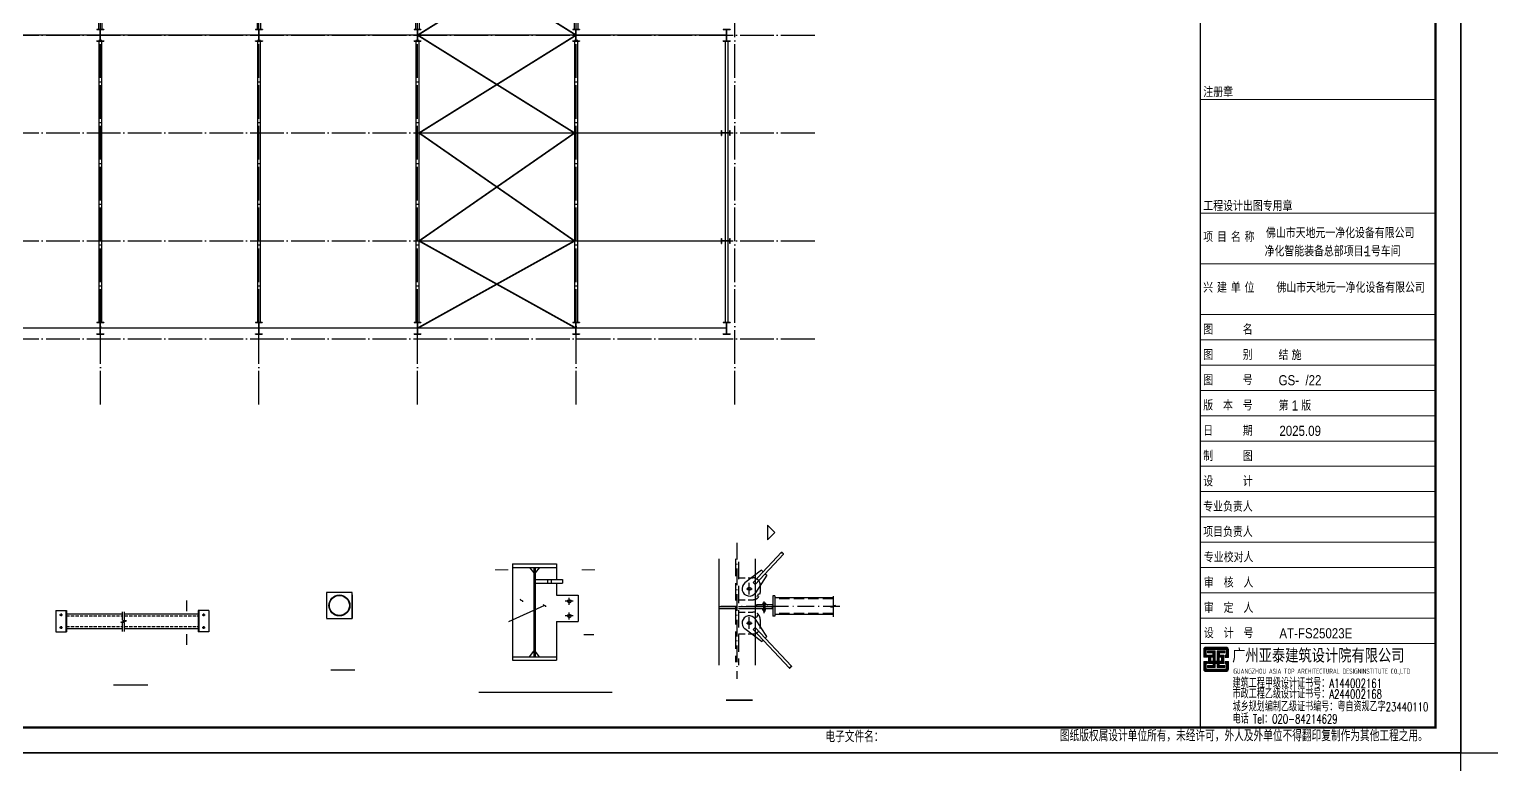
# Model space of a CAD drawing. Extents: x 95752 to 843522, y -411933 to 75567.
# Drawn here: x 518379 to 605060, y -14245 to 29357 of the extents above; entities that cross this region are included whole.
import ezdxf

# ---------------------------------------------------------------- set-up
doc = ezdxf.new("R2010")
doc.units = 0
doc.header["$LTSCALE"] = 1000
doc.header["$MEASUREMENT"] = 0
for name, pattern in [('ACAD_ISO10W100', [18.5, 12, -3, 0.5, -3]), ('DASH', [0.35, 0.25, -0.1]), ('DOTE', [2.42, 2, -0.2, 0.02, -0.2])]:
    doc.linetypes.add(name, pattern=pattern)
for name, color, linetype in [('1', 7, 'Continuous'), ('13', 4, 'Continuous'), ('3', 3, 'Continuous'), ('6', 6, 'Continuous'), ('_0', 7, 'Continuous'), ('AXIS', 3, 'Continuous'), ('BEAMSOLI', 2, 'Continuous'), ('C-粗线', 51, 'Continuous'), ('DIM_SYMB', 3, 'Continuous'), ('DOTE', 1, 'Continuous'), ('LAYER1', 7, 'Continuous'), ('LS', 4, 'Continuous'), ('PUB_DIM', 3, 'Continuous'), ('PUB_TITLE', 4, 'Continuous'), ('S', 2, 'Continuous'), ('屋架梁', 2, 'Continuous')]:
    doc.layers.add(name, color=color, linetype=linetype)
for name, color, linetype, lineweight in [('14', 2, 'Continuous', 20), ('支撑', 5, 'Continuous', 35), ('系梁', 6, 'Continuous', 35)]:
    doc.layers.add(name, color=color, linetype=linetype, lineweight=lineweight)
doc.styles.add('_HZTXT', font='gs_txt.shx', dxfattribs={"width": 0.8, "bigfont": 'hzdx.shx'})
doc.styles.add('HT', font='simhei.ttf')
doc.styles.add('HZTXT', font='romans.shx', dxfattribs={"width": 0.7, "bigfont": 'hzdx.shx'})
doc.styles.add('hztxt0', font='romans.shx', dxfattribs={"bigfont": 'gbcbig0.shx'})
doc.styles.get("Standard").update_dxf_attribs({"font": 'gbenor.shx', "bigfont": 'gbcbig.shx'})
doc.styles.add('宋体', font='SimSun.ttf')

# ---------------------------------------------------------------- blocks, each defined once
blk = doc.blocks.new('钢柱模板')
at = {"layer": 'C-粗线', "color": 6}
for p, q in [((-163637, -238633), (-163637, -238645)), ((-163637, -238633), (-163227, -238633)), ((-163637, -238633), (-163637, -238645)), ((-163637, -238633), (-163227, -238633)), ((-163637, -238645), (-163227, -238645)), ((-163637, -238645), (-163227, -238645)), ((-163441, -238653), (-163449, -238645)), ((-163441, -238653), (-163449, -238645)), ((-163441, -239321), (-163441, -238645)), ((-163441, -239321), (-163441, -238645)), ((-163423, -238653), (-163415, -238645)), ((-163423, -239321), (-163423, -238645)), ((-163423, -238653), (-163415, -238645)), ((-163423, -239321), (-163423, -238645)), ((-163227, -238633), (-163227, -238645)), ((-163227, -238633), (-163227, -238645)), ((-154237, -238633), (-154237, -238645)), ((-154237, -238633), (-153827, -238633)), ((-154237, -238633), (-154237, -238645)), ((-154237, -238633), (-153827, -238633)), ((-154237, -238645), (-153827, -238645)), ((-154237, -238645), (-153827, -238645)), ((-154041, -238653), (-154049, -238645)), ((-154041, -238653), (-154049, -238645)), ((-154041, -239321), (-154041, -238645)), ((-154041, -239321), (-154041, -238645)), ((-154023, -238653), (-154015, -238645)), ((-154023, -239321), (-154023, -238645)), ((-154023, -238653), (-154015, -238645)), ((-154023, -239321), (-154023, -238645)), ((-153827, -238633), (-153827, -238645)), ((-153827, -238633), (-153827, -238645)), ((-144837, -238633), (-144837, -238645)), ((-144837, -238633), (-144427, -238633)), ((-144837, -238633), (-144837, -238645)), ((-144837, -238633), (-144427, -238633)), ((-144837, -238645), (-144427, -238645)), ((-144837, -238645), (-144427, -238645)), ((-144641, -238653), (-144649, -238645)), ((-144641, -238653), (-144649, -238645)), ((-144641, -239321), (-144641, -238645)), ((-144641, -239321), (-144641, -238645)), ((-144623, -238653), (-144615, -238645)), ((-144623, -239321), (-144623, -238645)), ((-144623, -238653), (-144615, -238645)), ((-144623, -239321), (-144623, -238645)), ((-144427, -238633), (-144427, -238645)), ((-144427, -238633), (-144427, -238645)), ((-135437, -238633), (-135437, -238645)), ((-135437, -238633), (-135027, -238633)), ((-135437, -238633), (-135437, -238645)), ((-135437, -238633), (-135027, -238633)), ((-135437, -238645), (-135027, -238645)), ((-135437, -238645), (-135027, -238645)), ((-135241, -238653), (-135249, -238645)), ((-135241, -238653), (-135249, -238645)), ((-135241, -239321), (-135241, -238645)), ((-135241, -239321), (-135241, -238645)), ((-135223, -238653), (-135215, -238645)), ((-135223, -239321), (-135223, -238645)), ((-135223, -238653), (-135215, -238645)), ((-135223, -239321), (-135223, -238645)), ((-135027, -238633), (-135027, -238645)), ((-135027, -238633), (-135027, -238645)), ((-126512, -238633), (-126512, -238645)), ((-126512, -238633), (-126112, -238633)), ((-126512, -238633), (-126512, -238645)), ((-126512, -238633), (-126112, -238633)), ((-126512, -238645), (-126112, -238645)), ((-126512, -238645), (-126112, -238645)), ((-126321, -238653), (-126329, -238645)), ((-126321, -238653), (-126329, -238645)), ((-126321, -239321), (-126321, -238645)), ((-126321, -239321), (-126321, -238645)), ((-126303, -238653), (-126295, -238645)), ((-126303, -239321), (-126303, -238645)), ((-126303, -238653), (-126295, -238645)), ((-126303, -239321), (-126303, -238645)), ((-126112, -238633), (-126112, -238645)), ((-126112, -238633), (-126112, -238645)), ((-163637, -239333), (-163637, -239321)), ((-163637, -239321), (-163227, -239321)), ((-163637, -239333), (-163637, -239321)), ((-163637, -239321), (-163227, -239321)), ((-163637, -239333), (-163227, -239333)), ((-163637, -239333), (-163227, -239333)), ((-163441, -239313), (-163449, -239321)), ((-163441, -239313), (-163449, -239321)), ((-163423, -239313), (-163415, -239321)), ((-163423, -239313), (-163415, -239321)), ((-163227, -239321), (-163227, -239333)), ((-163227, -239321), (-163227, -239333)), ((-154237, -239333), (-154237, -239321)), ((-154237, -239321), (-153827, -239321)), ((-154237, -239333), (-154237, -239321)), ((-154237, -239321), (-153827, -239321)), ((-154237, -239333), (-153827, -239333)), ((-154237, -239333), (-153827, -239333)), ((-154041, -239313), (-154049, -239321)), ((-154041, -239313), (-154049, -239321)), ((-154023, -239313), (-154015, -239321)), ((-154023, -239313), (-154015, -239321)), ((-153827, -239321), (-153827, -239333)), ((-153827, -239321), (-153827, -239333)), ((-144837, -239333), (-144837, -239321)), ((-144837, -239321), (-144427, -239321)), ((-144837, -239333), (-144837, -239321)), ((-144837, -239321), (-144427, -239321)), ((-144837, -239333), (-144427, -239333)), ((-144837, -239333), (-144427, -239333)), ((-144641, -239313), (-144649, -239321)), ((-144641, -239313), (-144649, -239321)), ((-144623, -239313), (-144615, -239321)), ((-144623, -239313), (-144615, -239321)), ((-144427, -239321), (-144427, -239333)), ((-144427, -239321), (-144427, -239333)), ((-135437, -239333), (-135437, -239321)), ((-135437, -239321), (-135027, -239321)), ((-135437, -239333), (-135437, -239321)), ((-135437, -239321), (-135027, -239321)), ((-135437, -239333), (-135027, -239333)), ((-135437, -239333), (-135027, -239333)), ((-135241, -239313), (-135249, -239321)), ((-135241, -239313), (-135249, -239321)), ((-135223, -239313), (-135215, -239321)), ((-135223, -239313), (-135215, -239321)), ((-135027, -239321), (-135027, -239333)), ((-135027, -239321), (-135027, -239333)), ((-126512, -239333), (-126512, -239321)), ((-126512, -239321), (-126112, -239321)), ((-126512, -239333), (-126512, -239321)), ((-126512, -239321), (-126112, -239321)), ((-126512, -239333), (-126112, -239333)), ((-126512, -239333), (-126112, -239333)), ((-126321, -239313), (-126329, -239321)), ((-126321, -239313), (-126329, -239321)), ((-126303, -239313), (-126295, -239321)), ((-126303, -239313), (-126295, -239321)), ((-126112, -239321), (-126112, -239333)), ((-126112, -239321), (-126112, -239333)), ((-126612, -244633), (-126600, -244633)), ((-126612, -244933), (-126612, -244633)), ((-126612, -244633), (-126600, -244633)), ((-126612, -244933), (-126612, -244633)), ((-126612, -244933), (-126600, -244933)), ((-126612, -244933), (-126600, -244933)), ((-126600, -244933), (-126600, -244633)), ((-126600, -244933), (-126600, -244633)), ((-126592, -244774), (-126600, -244766)), ((-126592, -244774), (-126600, -244766)), ((-126124, -244774), (-126600, -244774)), ((-126124, -244774), (-126600, -244774)), ((-126592, -244792), (-126600, -244800)), ((-126124, -244792), (-126600, -244792)), ((-126592, -244792), (-126600, -244800)), ((-126124, -244792), (-126600, -244792)), ((-126132, -244774), (-126124, -244766)), ((-126132, -244774), (-126124, -244766)), ((-126132, -244792), (-126124, -244800)), ((-126132, -244792), (-126124, -244800)), ((-126124, -244633), (-126112, -244633)), ((-126124, -244933), (-126124, -244633)), ((-126124, -244633), (-126112, -244633)), ((-126124, -244933), (-126124, -244633)), ((-126112, -244933), (-126124, -244933)), ((-126112, -244933), (-126124, -244933)), ((-126112, -244933), (-126112, -244633)), ((-126112, -244933), (-126112, -244633)), ((-126612, -251033), (-126600, -251033)), ((-126612, -251333), (-126612, -251033)), ((-126612, -251033), (-126600, -251033)), ((-126612, -251333), (-126612, -251033)), ((-126612, -251333), (-126600, -251333)), ((-126612, -251333), (-126600, -251333)), ((-126600, -251333), (-126600, -251033)), ((-126600, -251333), (-126600, -251033)), ((-126592, -251174), (-126600, -251166)), ((-126592, -251174), (-126600, -251166)), ((-126124, -251174), (-126600, -251174)), ((-126124, -251174), (-126600, -251174)), ((-126592, -251192), (-126600, -251200)), ((-126124, -251192), (-126600, -251192)), ((-126592, -251192), (-126600, -251200)), ((-126124, -251192), (-126600, -251192)), ((-126132, -251174), (-126124, -251166)), ((-126132, -251174), (-126124, -251166)), ((-126132, -251192), (-126124, -251200)), ((-126132, -251192), (-126124, -251200)), ((-126124, -251033), (-126112, -251033)), ((-126124, -251333), (-126124, -251033)), ((-126124, -251033), (-126112, -251033)), ((-126124, -251333), (-126124, -251033)), ((-126112, -251333), (-126124, -251333)), ((-126112, -251333), (-126124, -251333)), ((-126112, -251333), (-126112, -251033)), ((-126112, -251333), (-126112, -251033)), ((-163632, -256003), (-163632, -256015)), ((-163632, -256003), (-163232, -256003)), ((-163632, -256003), (-163632, -256015)), ((-163632, -256003), (-163232, -256003)), ((-163632, -256015), (-163232, -256015)), ((-163632, -256015), (-163232, -256015)), ((-163441, -256023), (-163449, -256015)), ((-163441, -256023), (-163449, -256015)), ((-163441, -256691), (-163441, -256015)), ((-163441, -256691), (-163441, -256015)), ((-163423, -256023), (-163415, -256015)), ((-163423, -256691), (-163423, -256015)), ((-163423, -256023), (-163415, -256015)), ((-163423, -256691), (-163423, -256015)), ((-163232, -256003), (-163232, -256015)), ((-163232, -256003), (-163232, -256015)), ((-154232, -256003), (-154232, -256015)), ((-154232, -256003), (-153832, -256003)), ((-154232, -256003), (-154232, -256015)), ((-154232, -256003), (-153832, -256003)), ((-154232, -256015), (-153832, -256015)), ((-154232, -256015), (-153832, -256015)), ((-154041, -256023), (-154049, -256015)), ((-154041, -256023), (-154049, -256015)), ((-154041, -256691), (-154041, -256015)), ((-154041, -256691), (-154041, -256015)), ((-154023, -256023), (-154015, -256015)), ((-154023, -256691), (-154023, -256015)), ((-154023, -256023), (-154015, -256015)), ((-154023, -256691), (-154023, -256015)), ((-153832, -256003), (-153832, -256015)), ((-153832, -256003), (-153832, -256015)), ((-144832, -256003), (-144832, -256015)), ((-144832, -256003), (-144432, -256003)), ((-144832, -256003), (-144832, -256015)), ((-144832, -256003), (-144432, -256003)), ((-144832, -256015), (-144432, -256015)), ((-144832, -256015), (-144432, -256015)), ((-144641, -256023), (-144649, -256015)), ((-144641, -256023), (-144649, -256015)), ((-144641, -256691), (-144641, -256015)), ((-144641, -256691), (-144641, -256015)), ((-144623, -256023), (-144615, -256015)), ((-144623, -256691), (-144623, -256015)), ((-144623, -256023), (-144615, -256015)), ((-144623, -256691), (-144623, -256015)), ((-144432, -256003), (-144432, -256015)), ((-144432, -256003), (-144432, -256015)), ((-135432, -256003), (-135432, -256015)), ((-135432, -256003), (-135032, -256003)), ((-135432, -256003), (-135432, -256015)), ((-135432, -256003), (-135032, -256003)), ((-135432, -256015), (-135032, -256015)), ((-135432, -256015), (-135032, -256015)), ((-135241, -256023), (-135249, -256015)), ((-135241, -256023), (-135249, -256015)), ((-135241, -256691), (-135241, -256015)), ((-135241, -256691), (-135241, -256015)), ((-135223, -256023), (-135215, -256015)), ((-135223, -256691), (-135223, -256015)), ((-135223, -256023), (-135215, -256015)), ((-135223, -256691), (-135223, -256015)), ((-135032, -256003), (-135032, -256015)), ((-135032, -256003), (-135032, -256015)), ((-126512, -256003), (-126512, -256015)), ((-126512, -256003), (-126112, -256003)), ((-126512, -256003), (-126512, -256015)), ((-126512, -256003), (-126112, -256003)), ((-126512, -256015), (-126112, -256015)), ((-126512, -256015), (-126112, -256015)), ((-126321, -256023), (-126329, -256015)), ((-126321, -256023), (-126329, -256015)), ((-126321, -256691), (-126321, -256015)), ((-126321, -256691), (-126321, -256015)), ((-126303, -256023), (-126295, -256015)), ((-126303, -256691), (-126303, -256015)), ((-126303, -256023), (-126295, -256015)), ((-126303, -256691), (-126303, -256015)), ((-126112, -256003), (-126112, -256015)), ((-126112, -256003), (-126112, -256015)), ((-163632, -256703), (-163632, -256691)), ((-163632, -256691), (-163232, -256691)), ((-163632, -256703), (-163632, -256691)), ((-163632, -256691), (-163232, -256691)), ((-163632, -256703), (-163232, -256703)), ((-163632, -256703), (-163232, -256703)), ((-163441, -256683), (-163449, -256691)), ((-163441, -256683), (-163449, -256691)), ((-163423, -256683), (-163415, -256691)), ((-163423, -256683), (-163415, -256691)), ((-163232, -256691), (-163232, -256703)), ((-163232, -256691), (-163232, -256703)), ((-154232, -256703), (-154232, -256691)), ((-154232, -256691), (-153832, -256691)), ((-154232, -256703), (-154232, -256691)), ((-154232, -256691), (-153832, -256691)), ((-154232, -256703), (-153832, -256703)), ((-154232, -256703), (-153832, -256703)), ((-154041, -256683), (-154049, -256691)), ((-154041, -256683), (-154049, -256691)), ((-154023, -256683), (-154015, -256691)), ((-154023, -256683), (-154015, -256691)), ((-153832, -256691), (-153832, -256703)), ((-153832, -256691), (-153832, -256703)), ((-144832, -256703), (-144832, -256691)), ((-144832, -256691), (-144432, -256691)), ((-144832, -256703), (-144832, -256691)), ((-144832, -256691), (-144432, -256691)), ((-144832, -256703), (-144432, -256703)), ((-144832, -256703), (-144432, -256703)), ((-144641, -256683), (-144649, -256691)), ((-144641, -256683), (-144649, -256691)), ((-144623, -256683), (-144615, -256691)), ((-144623, -256683), (-144615, -256691)), ((-144432, -256691), (-144432, -256703)), ((-144432, -256691), (-144432, -256703)), ((-135432, -256703), (-135432, -256691)), ((-135432, -256691), (-135032, -256691)), ((-135432, -256703), (-135432, -256691)), ((-135432, -256691), (-135032, -256691)), ((-135432, -256703), (-135032, -256703)), ((-135432, -256703), (-135032, -256703)), ((-135241, -256683), (-135249, -256691)), ((-135241, -256683), (-135249, -256691)), ((-135223, -256683), (-135215, -256691)), ((-135223, -256683), (-135215, -256691)), ((-135032, -256691), (-135032, -256703)), ((-135032, -256691), (-135032, -256703)), ((-126512, -256703), (-126512, -256691)), ((-126512, -256691), (-126112, -256691)), ((-126512, -256703), (-126512, -256691)), ((-126512, -256691), (-126112, -256691)), ((-126512, -256703), (-126112, -256703)), ((-126512, -256703), (-126112, -256703)), ((-126321, -256683), (-126329, -256691)), ((-126321, -256683), (-126329, -256691)), ((-126303, -256683), (-126295, -256691)), ((-126303, -256683), (-126295, -256691)), ((-126112, -256691), (-126112, -256703)), ((-126112, -256691), (-126112, -256703))]:
    blk.add_line(p, q, dxfattribs=at)
blk = doc.blocks.new('zw-02')
at = {"layer": 'DOTE', "linetype": 'DOTE'}
for p, q in [((364943, 4846), (364943, 63646)), ((374343, 4846), (374343, 63646)), ((383743, 4846), (383743, 63646)), ((393143, 4846), (393143, 63646)), ((402543, 4846), (402543, 63646)), ((303643, 26746), (407443, 26746)), ((303643, 20946), (407443, 20946)), ((303643, 14546), (407443, 14546)), ((303643, 8746), (407443, 8746))]:
    blk.add_line(p, q, dxfattribs=at)
blk = doc.blocks.new('s8')
for p, q in [((520109, -1154388, -2934), (520109, -1156018, -2934)), ((520109, -1154388, -2934), (520880, -1154388, -2934)), ((520880, -1154388, -2934), (520921, -1154388, -2934)), ((520880, -1154388, -2934), (520880, -1156018, -2934)), ((520921, -1154388, -2934), (520921, -1156018, -2934)), ((531119, -1154388, -2934), (531078, -1154388, -2934)), ((531078, -1154388, -2934), (531078, -1156018, -2934)), ((531890, -1154388, -2934), (531119, -1154388, -2934)), ((531119, -1154388, -2934), (531119, -1156018, -2934)), ((531890, -1154388, -2934), (531890, -1156018, -2934)), ((520401, -1154716, -2934), (520619, -1154716, -2934)), ((520401, -1155690, -2934), (520619, -1155690, -2934)), ((520510, -1154607, -2934), (520510, -1154825, -2934)), ((520510, -1155581, -2934), (520510, -1155799, -2934)), ((520921, -1154634, -2934), (525250, -1154634, -2934)), ((525405, -1154634, -2934), (531078, -1154634, -2934)), ((531380, -1154716, -2934), (531598, -1154716, -2934)), ((531380, -1155690, -2934), (531598, -1155690, -2934)), ((531489, -1154607, -2934), (531489, -1154825, -2934)), ((531489, -1155581, -2934), (531489, -1155799, -2934)), ((520109, -1156018, -2934), (520880, -1156018, -2934)), ((520880, -1156018, -2934), (520921, -1156018, -2934)), ((520921, -1155772, -2934), (525250, -1155772, -2934)), ((525405, -1155772, -2934), (531078, -1155772, -2934)), ((531119, -1156018, -2934), (531078, -1156018, -2934)), ((531890, -1156018, -2934), (531119, -1156018, -2934))]:
    blk.add_line(p, q)
for centre in [(520510, -1154716, -2934), (520510, -1155690, -2934), (531489, -1154716, -2934), (531489, -1155690, -2934)]:
    blk.add_circle(centre, 65.5)
at = {"layer": '6', "color": 7, "linetype": 'DASH'}
for p, q in [((520921, -1154804, -2934), (525250, -1154804, -2934)), ((520921, -1155603, -2934), (525250, -1155603, -2934)), ((525405, -1154803, -2934), (531078, -1154803, -2934)), ((525405, -1155603, -2934), (531078, -1155603, -2934))]:
    blk.add_line(p, q, dxfattribs=at)
at = {"layer": 'AXIS'}
for p, q in [((525250, -1155132, -2934), (525250, -1154471, -2934)), ((525405, -1155132, -2934), (525405, -1154471, -2934)), ((525122, -1155271, -2934), (525391, -1155174, -2934)), ((525122, -1155271, -2934), (525250, -1155313, -2934)), ((525250, -1155132, -2934), (525391, -1155174, -2934)), ((525250, -1156006, -2934), (525250, -1155313, -2934)), ((525278, -1155271, -2934), (525546, -1155174, -2934)), ((525278, -1155271, -2934), (525405, -1155313, -2934)), ((525405, -1155132, -2934), (525546, -1155174, -2934)), ((525405, -1156006, -2934), (525405, -1155313, -2934))]:
    blk.add_line(p, q, dxfattribs=at)
at = {"layer": 'BEAMSOLI'}
for p, q in [((540952, -1152998, -2934), (540952, -1154969, -2934)), ((542942, -1152998, -2934), (540952, -1152998, -2934)), ((542942, -1154988, -2934), (542942, -1152998, -2934)), ((542942, -1153168, -2934), (542942, -1154988, -2934)), ((540952, -1154988, -2934), (542942, -1154988, -2934))]:
    blk.add_line(p, q, dxfattribs=at)
for radius in [809, 772]:
    blk.add_circle((541947, -1153993, -2934), radius, dxfattribs=at)
at = {"layer": 'DIM_SYMB', "const_width": 105, "elevation": -2934}
for points in [[(541264, -1158955), (543154, -1158955)], [(524534, -1160130), (527217, -1160130)]]:
    blk.add_lwpolyline(points, dxfattribs=at)
at = {"layer": 'PUB_DIM', "const_width": 81, "elevation": -11735}
for points in [[(530184, -1154446), (530184, -1153585)], [(530184, -1156188), (530184, -1157050)]]:
    blk.add_lwpolyline(points, dxfattribs=at)
blk = doc.blocks.new('A$C0CBC7974')
blk.add_open_spline([(0, 385), (14, 312), (44, 151), (351, 217), (320, 62), (308, 0)], degree=3, knots=[0, 0, 0, 0, 194.2878104, 426.2116157, 580.1307826, 580.1307826, 580.1307826, 580.1307826])
blk = doc.blocks.new('A$C7A152A63')
for p, q in [((3241, 9383, -10562), (3241, 2931, -10562)), ((4451, 9383, -10562), (4773, 8996, -10562)), ((5190, 9383, -10562), (4867, 8996, -10562)), ((7618, 6932, -10562), (7044, 6932, -10562)), ((7331, 6682, -10562), (7331, 7177, -10562)), ((7618, 5870, -10562), (7044, 5870, -10562)), ((7331, 5620, -10562), (7331, 6115, -10562)), ((4451, 2931, -10562), (4773, 3317, -10562)), ((5190, 2931, -10562), (4867, 3317, -10562))]:
    blk.add_line(p, q)
at = {"color": 7}
for p, q in [((19329, 6537), (18118, 6537)), ((19329, 6396), (18118, 6396)), ((22035, 6537), (19539, 6537)), ((21983, 6396), (19539, 6396)), ((20852, 6686), (20852, 6537)), ((22035, 6686), (20852, 6686)), ((21497, 6693), (21304, 6693)), ((21497, 6389), (21304, 6389)), ((21497, 6389), (21304, 6389)), ((21353, 6693), (21353, 6389)), ((21449, 6693), (21449, 6389)), ((21983, 6537), (21983, 6396)), ((22035, 7327), (22035, 5855)), ((22171, 7327), (22035, 7327)), ((22171, 7327), (22171, 5855)), ((26384, 7177), (22171, 7177)), ((26563, 6619), (26201, 6541)), ((26201, 6541), (26384, 6529)), ((26384, 7302), (26384, 6631)), ((26384, 6631), (26563, 6619)), ((26384, 6529), (26384, 5809)), ((22171, 5855), (22035, 5855)), ((26384, 5985), (22171, 5985))]:
    blk.add_line(p, q, dxfattribs=at)
at = {"color": 7, "linetype": 'DASH', "ltscale": 3}
for p, q in [((26384, 7104), (22171, 7104)), ((26384, 6053), (22171, 6053))]:
    blk.add_line(p, q, dxfattribs=at)
for centre, radius in [((20329, 7836), 124), ((7331, 6932, -10562), 130), ((7331, 5870, -10562), 130), ((20329, 5359), 124)]:
    blk.add_circle(centre, radius)
at = {"color": 7}
for centre, start, end in [((21328, 6717), 180, 270), ((21328, 6364), 90, 180), ((21328, 6717), 270, 0), ((21328, 6364), 0, 90), ((21377, 6717), 180, 270), ((21377, 6364), 90, 180), ((21377, 6717), 270, 0), ((21377, 6364), 0, 90), ((21425, 6717), 180, 270), ((21425, 6364), 90, 180), ((21425, 6717), 270, 0), ((21425, 6364), 0, 90), ((21473, 6717), 180, 270), ((21473, 6364), 90, 180), ((21473, 6717), 270, 0), ((21473, 6364), 0, 90)]:
    blk.add_arc(centre, 24.1, start, end, dxfattribs=at)
at = {"layer": '1', "color": 1, "linetype": 'ACAD_ISO10W100', "ltscale": 0.1}
for p, q in [((19434, 11144), (19434, 1330)), ((26862, 6561), (18118, 6561))]:
    blk.add_line(p, q, dxfattribs=at)
at = {"layer": '1', "color": 3}
for p, q in [((21304, 6789), (21304, 6693)), ((21497, 6789), (21304, 6789)), ((21304, 6292), (21304, 6389)), ((21353, 6765), (21353, 6717)), ((21353, 6316), (21353, 6364)), ((21401, 6765), (21401, 6705)), ((21401, 6316), (21401, 6376)), ((21449, 6765), (21449, 6717)), ((21449, 6316), (21449, 6364)), ((21497, 6789), (21497, 6693)), ((21497, 6292), (21497, 6389)), ((21497, 6292), (21304, 6292)), ((21362, 6292), (21362, 6195)), ((21440, 6195), (21362, 6195)), ((21440, 6292), (21440, 6195))]:
    blk.add_line(p, q, dxfattribs=at)
at = {"layer": '1', "color": 1}
blk.add_line((21401, 6079), (21401, 6916), dxfattribs=at)
at = {"layer": '1', "color": 3}
for centre, radius, start, end in [((21328, 6765), 24.1, 90, 180), ((21328, 6765), 24.1, 0, 90), ((21377, 6765), 24.1, 90, 180), ((21377, 6765), 24.1, 0, 90), ((21425, 6765), 24.1, 90, 180), ((21425, 6765), 24.1, 0, 90), ((21473, 6765), 24.1, 90, 180), ((21473, 6765), 24.1, 0, 90), ((21328, 6316), 24.1, 180, 270), ((21328, 6316), 24.1, 270, 0), ((21377, 6316), 24.1, 180, 270), ((21465, 6468), 204, 239.88584, 262.95136), ((21465, 6455), 204, 239.88584, 262.95136), ((21465, 6442), 204, 239.88584, 262.95136), ((21465, 6428), 204, 239.88584, 262.95136), ((21465, 6414), 204, 239.88584, 262.95136), ((21465, 6403), 204, 239.88584, 262.95136), ((21465, 6389), 204, 239.88584, 251.59244), ((21377, 6316), 24.1, 270, 0), ((21425, 6316), 24.1, 180, 270), ((21425, 6316), 24.1, 270, 0), ((21473, 6316), 24.1, 180, 270), ((21473, 6316), 24.1, 270, 0)]:
    blk.add_arc(centre, radius, start, end, dxfattribs=at)
at = {"layer": '3', "elevation": 10562}
blk.add_lwpolyline([(22179, 11894), (21646, 12427), (21646, 11361)], close=True, dxfattribs=at)
at = {"layer": '6', "color": 7, "linetype": 'ByBlock'}
for p, q in [((18118, 10000), (18118, 2314)), ((20750, 10000), (20750, 2314))]:
    blk.add_line(p, q, dxfattribs=at)
at = {"layer": '6', "color": 7, "linetype": 'DASH', "ltscale": 5}
for p, q in [((19329, 10000), (19329, 2525)), ((19539, 9789), (19539, 2314))]:
    blk.add_line(p, q, dxfattribs=at)
at = {"layer": '6', "color": 7}
blk.add_line((20750, 4594), (20750, 2314), dxfattribs=at)
at = {"layer": 'AXIS'}
for p, q in [((5546, 6628, -10562), (2936, 5441, -10562)), ((8373, 4527, -10562), (9098, 4527, -10562))]:
    blk.add_line(p, q, dxfattribs=at)
at = {"layer": 'DIM_SYMB'}
for points, const_width in [([(1967, 9205), (2939, 9205)], 75), ([(9193, 9205), (8221, 9205)], 75), ([(794, 357), (10432, 357)], 105), ([(18655, -206), (20575, -206)], 105)]:
    blk.add_lwpolyline(points, dxfattribs=dict(at, const_width=const_width))
at = {"layer": 'LAYER1', "linetype": 'DASH', "ltscale": 2}
for p, q in [((19539, 8626), (20592, 8626)), ((19539, 7046), (20592, 7046)), ((19539, 6149), (20592, 6149)), ((21119, 5623), (21119, 5096)), ((19539, 4570), (20592, 4570))]:
    blk.add_line(p, q, dxfattribs=at)
at = {"layer": 'LAYER1', "linetype": 'Continuous', "ltscale": 2}
blk.add_line((21119, 8099), (21119, 7573), dxfattribs=at)
at = {"layer": 'LAYER1', "linetype": 'DASH', "ltscale": 2}
for centre, start, end in [((20592, 8099), 0, 90), ((20592, 7573), 270, 0), ((20592, 5623), 0, 90), ((20592, 5096), 270, 0)]:
    blk.add_arc(centre, 527, start, end, dxfattribs=at)
at = {"layer": 'LS'}
for p, q in [((20119, 7836), (20540, 7836)), ((20329, 7415), (20329, 8257)), ((20119, 5359), (20540, 5359)), ((20329, 4938), (20329, 5781))]:
    blk.add_line(p, q, dxfattribs=at)
at = {"layer": 'S'}
for p, q in [((3241, 9636, -10562), (3241, 9383, -10562)), ((3241, 9636, -10562), (6400, 9636, -10562)), ((6400, 9636, -10562), (6400, 9383, -10562)), ((22646, 10471), (20610, 8291)), ((22799, 10327), (20764, 8147)), ((3241, 9383, -10562), (6400, 9383, -10562)), ((4773, 9379, -10562), (4773, 2926, -10562)), ((4867, 9379, -10562), (4867, 2926, -10562)), ((4867, 8499, -10562), (6842, 8499, -10562)), ((5755, 8499, -10562), (5755, 8246, -10562)), ((6033, 8499, -10562), (6033, 8246, -10562)), ((6400, 9383, -10562), (6400, 8499, -10562)), ((6842, 8499, -10562), (6842, 8246, -10562)), ((21213, 9168), (20011, 8255)), ((21598, 8809), (20769, 7547)), ((21213, 9168), (21329, 9061)), ((21483, 8917), (21598, 8809)), ((4867, 8246, -10562), (6842, 8246, -10562)), ((6400, 8246, -10562), (6400, 7378, -10562)), ((20610, 8291), (20764, 8147)), ((20610, 7381), (20764, 7525)), ((6400, 7378, -10562), (7971, 7378, -10562)), ((7971, 7378, -10562), (7971, 5465, -10562)), ((6400, 5465, -10562), (7971, 5465, -10562)), ((6400, 5465, -10562), (6400, 2931, -10562)), ((20610, 5814), (20764, 5671)), ((21598, 4386), (20769, 5648)), ((21213, 4027), (20011, 4940)), ((20610, 4904), (20764, 5048)), ((23224, 2106), (20610, 4904)), ((23378, 2249), (20764, 5048)), ((21483, 4279), (21598, 4386)), ((21213, 4027), (21329, 4135)), ((3241, 2931, -10562), (3241, 2678, -10562)), ((3241, 2931, -10562), (6400, 2931, -10562)), ((3241, 2678, -10562), (6400, 2678, -10562)), ((6400, 2931, -10562), (6400, 2678, -10562))]:
    blk.add_line(p, q, dxfattribs=at)
for points in [[(22799, 10327, 0.45), (22723, 10399, -0.45), (22646, 10471, -0.45), (22723, 10399)], [(23378, 2249, -0.45), (23301, 2177, 0.45), (23224, 2106, 0.45), (23301, 2177)]]:
    blk.add_lwpolyline(points, format="xyb", dxfattribs=at)
for centre, start, end in [((20329, 7836), 127.20961, 326.70692), ((20329, 5359), 33.29308, 232.79039)]:
    blk.add_arc(centre, 527, start, end, dxfattribs=at)
at = {"xscale": 0.5399999999790454, "yscale": 0.5399999999790454, "zscale": 0.5399999999790454, "rotation": 90}
for p in [(21076, 7304, -10636), (21023, 5784, -10562)]:
    blk.add_blockref('A$C0CBC7974', p, dxfattribs=at)
at = {"xscale": 0.5400000000372533, "yscale": 0.5400000000372533, "zscale": 0.5400000000372533}
for p in [(3791, 6890), (5452, 6527, -10562)]:
    blk.add_blockref('A$C0CBC7974', p, dxfattribs=at)
blk = doc.blocks.new('弘吉车间2')
at = {"layer": '14'}
h = blk.add_hatch(dxfattribs=at)
h.set_pattern_fill('ANSI31', color=256, scale=100, angle=135, style=0)
h.set_pattern_definition([(180, (-226475.39, -78017.824), (-3e-15, -12.5), [])])
edge = h.paths.add_edge_path()
edge.add_line((-9011, 2855), (-9011, 2773))
edge.add_line((-9011, 2773), (-9152, 2773))
edge.add_line((-9152, 2773), (-9152, 3084))
edge.add_arc((-9062, 3084), 90, 90, 180, ccw=False)
edge.add_line((-9062, 3174), (-8271, 3174))
edge.add_arc((-8271, 3084), 90, 0, 90, ccw=False)
edge.add_line((-8181, 3084), (-8181, 2768))
edge.add_line((-8181, 2768), (-8311, 2768))
edge.add_line((-8311, 2768), (-8311, 2862))
edge.add_line((-8311, 2862), (-8282, 2862))
edge.add_line((-8282, 2862), (-8268, 2862))
edge.add_line((-8268, 2862), (-8268, 3074))
edge.add_line((-8268, 3074), (-9055, 3074))
edge.add_line((-9055, 3074), (-9055, 2855))
edge.add_line((-9055, 2855), (-9011, 2855))
h.paths.add_polyline_path([(-8629, 2622), (-8629, 3030), (-8321, 3030), (-8321, 2942), (-8535, 2942), (-8535, 2855), (-8362, 2855), (-8362, 2525), (-8542, 2525), (-8542, 2442), (-8320, 2442), (-8320, 2365), (-8628, 2365), (-8628, 2526), (-8697, 2526), (-8697, 2365), (-9006, 2365), (-9006, 2442), (-8784, 2442), (-8784, 2525), (-8963, 2525), (-8963, 2855), (-8790, 2855), (-8790, 2942), (-9004, 2942), (-9004, 3030), (-8697, 3030), (-8697, 2622)])
h.paths.add_polyline_path([(-8874, 2772), (-8776, 2772), (-8776, 2616), (-8874, 2616)], flags=16)
h.paths.add_polyline_path([(-8452, 2772), (-8549, 2772), (-8549, 2616), (-8452, 2616)], flags=16)
edge = h.paths.add_edge_path()
edge.add_line((-9011, 2525), (-9011, 2607))
edge.add_line((-9011, 2607), (-9152, 2607))
edge.add_line((-9152, 2607), (-9152, 2296))
edge.add_arc((-9062, 2296), 90, 180, 270)
edge.add_line((-9062, 2206), (-8271, 2206))
edge.add_arc((-8271, 2296), 90, 270, 360)
edge.add_line((-8181, 2296), (-8181, 2612))
edge.add_line((-8181, 2612), (-8311, 2612))
edge.add_line((-8311, 2612), (-8311, 2518))
edge.add_line((-8311, 2518), (-8282, 2518))
edge.add_line((-8282, 2518), (-8268, 2518))
edge.add_line((-8268, 2518), (-8268, 2306))
edge.add_line((-8268, 2306), (-9055, 2306))
edge.add_line((-9055, 2306), (-9055, 2525))
edge.add_line((-9055, 2525), (-9011, 2525))
for p, q in [((-9300, 29320), (-9300, 0)), ((-9300, 29320), (0, 29320)), ((-9300, 24820), (0, 24820)), ((-9300, 20320), (0, 20320)), ((-9300, 18320), (0, 18320)), ((-9300, 16320), (0, 16320)), ((-9300, 15320), (0, 15320)), ((-9300, 14320), (0, 14320)), ((-9300, 13320), (0, 13320)), ((-9300, 12320), (0, 12320)), ((-9300, 11320), (0, 11320)), ((-9300, 10320), (0, 10320)), ((-9300, 9320), (0, 9320)), ((-9300, 8320), (0, 8320)), ((-9300, 7320), (0, 7320)), ((-9300, 6320), (0, 6320)), ((-9300, 5320), (0, 5320)), ((-9300, 4320), (0, 4320)), ((-9300, 3320), (0, 3320)), ((-9300, 3320), (0, 3320))]:
    blk.add_line(p, q, dxfattribs=at)
for points in [[(-9300, 0), (0, 0), (0, 29320), (-9300, 29320)], [(-8874, 2772), (-8776, 2772), (-8776, 2616), (-8874, 2616)], [(-8452, 2772), (-8549, 2772), (-8549, 2616), (-8452, 2616)]]:
    blk.add_lwpolyline(points, close=True, dxfattribs=at)
for points in [[(-9011, 2855), (-9011, 2773), (-9152, 2773), (-9152, 3084, -0.414214), (-9062, 3174), (-8271, 3174, -0.414214), (-8181, 3084), (-8181, 2768), (-8311, 2768), (-8311, 2862), (-8282, 2862), (-8268, 2862), (-8268, 3074), (-9055, 3074), (-9055, 2855)], [(-9011, 2525), (-9011, 2607), (-9152, 2607), (-9152, 2296, 0.414214), (-9062, 2206), (-8271, 2206, 0.414214), (-8181, 2296), (-8181, 2612), (-8311, 2612), (-8311, 2518), (-8282, 2518), (-8268, 2518), (-8268, 2306), (-9055, 2306), (-9055, 2525)]]:
    blk.add_lwpolyline(points, format="xyb", close=True, dxfattribs=at)
blk.add_lwpolyline([(-8629, 2622), (-8629, 2622), (-8629, 3030), (-8321, 3030), (-8321, 2942), (-8535, 2942), (-8535, 2855), (-8362, 2855), (-8362, 2525), (-8542, 2525), (-8542, 2442), (-8320, 2442), (-8320, 2365), (-8628, 2365), (-8628, 2526), (-8697, 2526), (-8697, 2365), (-9006, 2365), (-9006, 2442), (-8784, 2442), (-8784, 2525), (-8963, 2525), (-8963, 2855), (-8790, 2855), (-8790, 2942), (-9004, 2942), (-9004, 3030), (-8697, 3030), (-8697, 2622), (-8629, 2622)], dxfattribs=at)
at = {"layer": '13', "color": 7, "style": '_HZTXT', "width": 0.85}
for s, height, p in [('佛山市天地元一净化设备有限公司', 417.91, (-6694, 19336)), ('净化智能装备总部项目-', 417.91, (-6750, 18616)), ('1号车间', 417.9, (-2815, 18616)), ('佛山市天地元一净化设备有限公司', 417.91, (-6282, 17179)), ('结 施', 400, (-6198, 14522)), ('GS-  /22', 400, (-6198, 13522)), ('第 1 版', 400, (-6198, 12522)), ('2025.09', 400, (-6166, 11522)), ('AT-FS25023E', 400, (-6166, 3522))]:
    blk.add_text(s, height=height, dxfattribs=at).set_placement(p)
at = {"layer": '13', "style": 'HZTXT', "width": 0.7}
for s, p in [('建筑工程甲级设计证书号：A144002161', (-8015, 1568)), ('市政工程乙级设计证书号：A244002168', (-8015, 1144)), ('城乡规划编制乙级证书编号：粤自资规乙字23440110', (-8015, 639)), ('电话 Tel：020-84214629', (-8015, 159))]:
    blk.add_text(s, height=350, rotation=359.99972, dxfattribs=at).set_placement(p)
at = {"layer": '14'}
for s, height, style, width, p in [('注册章', 350, '宋体', 0.82, (-9173, 24949)), ('工程设计出图专用章', 350, '宋体', 0.82, (-9173, 20449)), ('项', 350, '宋体', 0.82, (-9176, 19220)), ('目', 350, '宋体', 0.82, (-8632, 19220)), ('名', 350, '宋体', 0.82, (-8081, 19220)), ('称', 350, '宋体', 0.82, (-7542, 19220)), ('兴', 350, '宋体', 0.82, (-9176, 17220)), ('建', 350, '宋体', 0.82, (-8632, 17220)), ('单', 350, '宋体', 0.82, (-8081, 17220)), ('位', 350, '宋体', 0.82, (-7542, 17220)), ('图      名', 350, '宋体', 0.82, (-9176, 15566)), ('图      别', 350, '宋体', 0.82, (-9176, 14566)), ('图      号', 350, '宋体', 0.82, (-9176, 13566)), ('版  本  号', 350, '宋体', 0.82, (-9176, 12566)), ('日      期', 350, '宋体', 0.82, (-9176, 11566)), ('制      图', 350, '宋体', 0.82, (-9176, 10566)), ('设      计', 350, '宋体', 0.82, (-9176, 9566)), ('专业负责人', 350, '宋体', 0.82, (-9176, 8566)), ('项目负责人', 350, '宋体', 0.82, (-9176, 7566)), ('专业校对人', 350, '宋体', 0.82, (-9149, 6566, -24845)), ('审  核  人', 350, '宋体', 0.82, (-9149, 5566, -24845)), ('审  定  人', 350, '宋体', 0.82, (-9149, 4566, -24845)), ('设  计  号', 350, '宋体', 0.82, (-9149, 3566, -24845)), ('广州亚泰建筑设计院有限公司', 480, 'HT', 0.8, (-8033, 2612))]:
    blk.add_text(s, height=height, dxfattribs=dict(at, style=style, width=width)).set_placement(p)
at = {"layer": '14', "width": 0.8}
blk.add_text('GUANGZHOU ASIA TOP ARCHITECTURAL DESIGNINSTITUTE CO.,LTD', height=198, rotation=359.99972, dxfattribs=at).set_placement((-7987, 2124, -24845))
at = {"layer": '14', "style": 'hztxt0'}
for s, p in [('电子文件名：', (-24105, -584)), ('图纸版权属设计单位所有，未经许可，外人及外单位不得翻印复制作为其他工程之用。', (-14838, -548))]:
    blk.add_text(s, height=450, rotation=359.99972, dxfattribs=at).set_placement(p)

msp = doc.modelspace()

# ---------------------------------------------------------------- linework, layer by layer
at = {"color": 2}
msp.add_lwpolyline([(587772.7, -12033), (601722.7, -12033), (601722.7, 74067), (587772.7, 74067)], close=True, dxfattribs=at)
at = {"layer": 'PUB_TITLE'}
for points in [[(445572.7, -13533), (603222.7, -13533), (603222.7, 75567), (445572.7, 75567)], [(603222.7, -13533), (760872.7, -13533), (760872.7, 75567), (603222.7, 75567)], [(445572.7, -102633), (603222.7, -102633), (603222.7, -13533), (445572.7, -13533)]]:
    msp.add_lwpolyline(points, close=True, dxfattribs=at)
at = {"layer": 'PUB_TITLE', "const_width": 150}
msp.add_lwpolyline([(449322.7, -12033), (601722.7, -12033), (601722.7, 74067), (449322.7, 74067)], close=True, dxfattribs=at)
at = {"layer": '屋架梁', "linetype": 'ByBlock'}
for points in [[(522499.1, 46682.4), (522686.6, 46682.4), (522686.6, 29332.4), (522499.1, 29332.4)], [(531899.1, 46682.4), (532086.6, 46682.4), (532086.6, 29332.4), (531899.1, 29332.4)], [(541299.1, 46682.4), (541486.6, 46682.4), (541486.6, 29332.4), (541299.1, 29332.4)], [(550699.1, 46682.4), (550886.6, 46682.4), (550886.6, 29332.4), (550699.1, 29332.4)], [(522499.1, 11987.4), (522686.6, 11987.4), (522686.6, 28682.4), (522499.1, 28682.4)], [(531899.1, 11987.4), (532086.6, 11987.4), (532086.6, 28682.4), (531899.1, 28682.4)], [(541299.1, 11987.4), (541486.6, 11987.4), (541486.6, 28682.4), (541299.1, 28682.4)], [(550699.1, 11987.4), (550886.6, 11987.4), (550886.6, 28682.4), (550699.1, 28682.4)], [(559619.1, 11987.4), (559806.6, 11987.4), (559806.6, 28657.4), (559619.1, 28657.4)]]:
    msp.add_lwpolyline(points, close=True, dxfattribs=at)
at = {"layer": '支撑', "const_width": 100}
for points in [[(541401.8, 64377.4), (550699.1, 59207.4), (541486.6, 52807.4), (550783.8, 47007.4), (541392.8, 41207.4), (550699.1, 38007.4), (541486.6, 34807.4), (550792.8, 29007.4), (541486.6, 23207.4), (550699.1, 16807.4), (541401.8, 11637.4)], [(550783.8, 11637.4), (541486.6, 16807.4), (550699.1, 23207.4), (541401.8, 29007.4), (550699.1, 34807.4), (541486.6, 38007.4), (550605.3, 41207.4), (541401.8, 47007.4), (550699.1, 52807.4), (541486.6, 59207.4), (550783.8, 64377.4)]]:
    msp.add_lwpolyline(points, dxfattribs=at)
at = {"layer": '系梁', "color": 4, "const_width": 80}
for points in [[(559728.8, 29007.4), (466656.8, 29007.4)], [(559412.8, 23207.4), (541392.8, 23207.4)], [(559412.8, 16807.4), (541392.8, 16807.4)], [(559728.8, 11637.4), (466656.8, 11637.4)]]:
    msp.add_lwpolyline(points, dxfattribs=at)

# ---------------------------------------------------------------- block references
for name, p in [('zw-02', (157650, 2261.5)), ('钢柱模板', (686024.3, 267990.9))]:
    msp.add_blockref(name, p)
for name, p, xscale, yscale, zscale in [('A$C7A152A63', (544369, -10244.1), 0.8208383999790964, 0.8208383999790964, 0.8208383999790964), ('s8', (119713.2, 883236.6), 0.769536, 0.769536, 0.769536)]:
    msp.add_blockref(name, p, dxfattribs=dict(xscale=xscale, yscale=yscale, zscale=zscale))
at = {"layer": '_0', "xscale": 1.5, "yscale": 1.5, "zscale": 1.5}
msp.add_blockref('弘吉车间2', (601722.7, -12033), dxfattribs=at)

doc.saveas('drawing.dxf')
